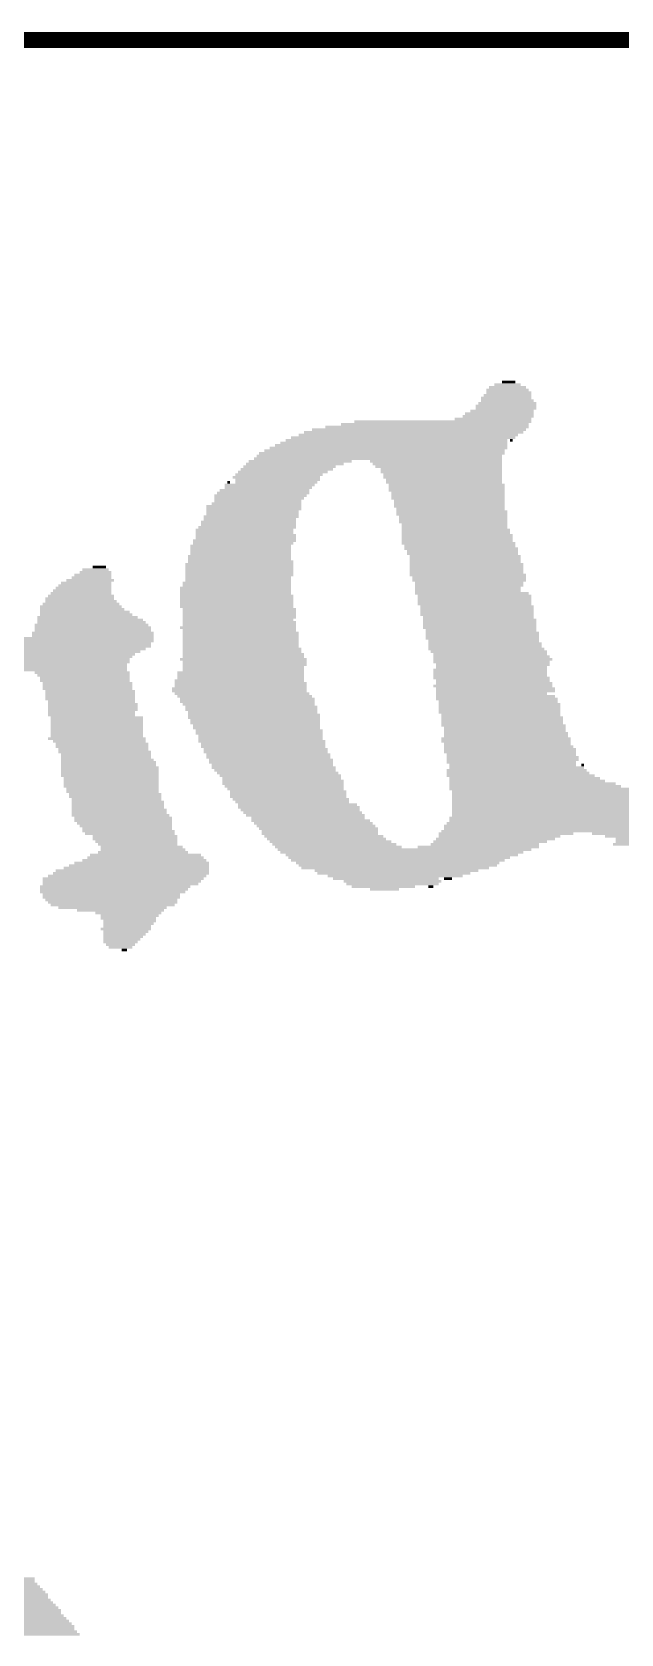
# Model space of a CAD drawing. Extents: x -28.6 to 28.6, y -39.6 to 14.1.
# Drawn here: x -13.2 to -8.48, y 1.23 to 14.06 of the extents above; entities that cross this region are included whole.
import ezdxf

# ---------------------------------------------------------------- set-up
doc = ezdxf.new("R2010")
doc.units = 0
for name, color, linetype in [('20', 53, 'CONTINUOUS'), ('201', 6, 'CONTINUOUS'), ('21', 40, 'CONTINUOUS')]:
    doc.layers.add(name, color=color, linetype=linetype)

# ---------------------------------------------------------------- blocks, each defined once
blk = doc.blocks.new('RECT')
blk.add_solid([(-0.5, -0.5), (0.5, -0.5), (-0.5, 0.5), (0.5, 0.5)])

msp = doc.modelspace()

# ---------------------------------------------------------------- linework, layer by layer
at = {"layer": '20'}
msp.add_line((-27.178, 13.97), (27.178, 13.97), dxfattribs=at)
at = {"layer": '21', "const_width": 0.127}
msp.add_lwpolyline([(27.5, 14), (-27.5, 14)], dxfattribs=at)

# ---------------------------------------------------------------- block references
at = {"layer": '201', "yscale": 0.0212, "rotation": 180}
for p, xscale in [((-9.3859, 11.1951), 0.3387), ((-9.3753, 11.174), 0.3598), ((-9.3859, 11.2163), 0.2963), ((-9.3859, 11.2375), 0.2117), ((-9.3753, 11.2586), 0.1058), ((-9.3965, 11.0681), 0.4868), ((-9.3965, 11.047), 0.4868), ((-9.3859, 11.0893), 0.4657), ((-9.3965, 11.1316), 0.4022), ((-9.3859, 11.1105), 0.4233), ((-9.3859, 11.1528), 0.381), ((-9.968, 10.92), 1.5028), ((-9.9045, 10.9411), 1.4181), ((-9.5023, 10.9623), 0.6138), ((-9.46, 10.9835), 0.5715), ((-9.4494, 11.0046), 0.5503), ((-9.4282, 11.0258), 0.508), ((-10.296, 10.7718), 1.8203), ((-10.2749, 10.793), 1.7779), ((-10.2219, 10.8141), 1.7991), ((-10.1796, 10.8353), 1.7568), ((-10.1373, 10.8565), 1.7568), ((-10.095, 10.8776), 1.7144), ((-10.0315, 10.8988), 1.6298), ((-9.3542, 10.793), 0.0212), ((-10.423, 10.6448), 1.9896), ((-10.4124, 10.666), 1.9684), ((-10.3913, 10.6872), 1.9684), ((-10.3701, 10.7083), 1.9261), ((-10.3384, 10.7295), 1.9049), ((-10.3172, 10.7507), 1.8626), ((-11.2167, 10.5178), 0.6985), ((-11.185, 10.539), 0.7196), ((-11.1532, 10.5602), 0.7408), ((-11.1321, 10.5813), 0.7408), ((-11.0897, 10.6025), 0.7831), ((-11.0474, 10.6237), 0.8255), ((-9.9574, 10.6237), 1.0583), ((-9.9468, 10.6025), 1.0371), ((-9.9362, 10.5813), 1.016), ((-9.9151, 10.5602), 0.9736), ((-9.9151, 10.539), 0.9736), ((-9.9045, 10.5178), 0.9525), ((-11.3332, 10.3908), 0.7196), ((-11.2908, 10.4332), 0.7196), ((-11.3014, 10.412), 0.6985), ((-11.6189, 10.4543), 0.0212), ((-11.2379, 10.4967), 0.6985), ((-11.2273, 10.4755), 0.6773), ((-11.2379, 10.4543), 0.6561), ((-9.9045, 10.4967), 0.9525), ((-9.8939, 10.4755), 0.9313), ((-9.8939, 10.4543), 0.9313), ((-9.8727, 10.4332), 0.9313), ((-9.8727, 10.412), 0.9313), ((-9.8727, 10.3908), 0.9313), ((-11.4178, 10.2638), 0.762), ((-11.3967, 10.285), 0.7196), ((-11.3861, 10.3062), 0.6985), ((-11.3649, 10.3485), 0.7408), ((-11.3755, 10.3273), 0.7196), ((-11.3437, 10.3697), 0.7408), ((-9.8621, 10.3697), 0.9101), ((-9.8621, 10.3485), 0.9101), ((-9.8621, 10.3273), 0.9101), ((-9.8515, 10.3062), 0.889), ((-9.8515, 10.285), 0.889), ((-9.8515, 10.2638), 0.889), ((-11.4602, 10.1368), 0.762), ((-11.439, 10.1792), 0.762), ((-11.4496, 10.158), 0.7408), ((-11.4178, 10.2427), 0.762), ((-11.4284, 10.2215), 0.7408), ((-11.4284, 10.2003), 0.7408), ((-9.841, 10.2427), 0.8678), ((-9.8304, 10.2215), 0.889), ((-9.8304, 10.2003), 0.889), ((-9.8198, 10.1792), 0.8678), ((-9.8198, 10.158), 0.8678), ((-9.8198, 10.1368), 0.8678), ((-11.4919, 10.0733), 0.7831), ((-11.4919, 10.0522), 0.7831), ((-11.4813, 10.031), 0.8043), ((-11.4813, 10.0098), 0.8043), ((-11.4707, 10.0945), 0.7831), ((-11.4602, 10.1157), 0.762), ((-9.7881, 10.031), 0.889), ((-9.7881, 10.0098), 0.889), ((-9.8092, 10.1157), 0.8466), ((-9.8092, 10.0945), 0.8466), ((-9.7986, 10.0733), 0.8678), ((-9.7986, 10.0522), 0.8678), ((-11.5237, 9.9464), 0.8043), ((-11.5237, 9.9252), 0.8043), ((-11.5237, 9.904), 0.8043), ((-11.5237, 9.8829), 0.8043), ((-11.4919, 9.9887), 0.8255), ((-11.5025, 9.9675), 0.8043), ((-9.7881, 9.9887), 0.889), ((-9.7775, 9.9675), 0.9101), ((-9.7669, 9.9464), 0.889), ((-9.7563, 9.9252), 0.9101), ((-9.7457, 9.904), 0.889), ((-9.7457, 9.8829), 0.889), ((-12.6878, 9.7559), 0.2117), ((-12.656, 9.777), 0.1058), ((-11.5342, 9.7982), 0.8678), ((-11.5342, 9.777), 0.8678), ((-11.5342, 9.7559), 0.8678), ((-11.5342, 9.8617), 0.8255), ((-11.5342, 9.8405), 0.8255), ((-11.5237, 9.8194), 0.8466), ((-9.7246, 9.8617), 0.889), ((-9.7246, 9.8405), 0.889), ((-9.7246, 9.8194), 0.889), ((-9.714, 9.7982), 0.9101), ((-9.714, 9.777), 0.9101), ((-9.714, 9.7559), 0.9101), ((-12.7724, 9.6289), 0.4233), ((-12.7619, 9.65), 0.4022), ((-12.7301, 9.6712), 0.381), ((-12.7195, 9.6924), 0.3175), ((-12.7089, 9.7135), 0.2963), ((-12.6878, 9.7347), 0.254), ((-11.5554, 9.65), 0.8678), ((-11.5554, 9.6289), 0.8678), ((-11.5342, 9.7347), 0.8678), ((-11.5342, 9.7135), 0.8678), ((-11.5448, 9.6924), 0.8466), ((-11.5448, 9.6712), 0.8466), ((-9.714, 9.7347), 0.9101), ((-9.7034, 9.7135), 0.9313), ((-9.6928, 9.6924), 0.9101), ((-9.6928, 9.6712), 0.9101), ((-9.6928, 9.65), 0.8678), ((-9.6928, 9.6289), 0.8678), ((-12.8148, 9.523), 0.5503), ((-12.8042, 9.5019), 0.5715), ((-12.8042, 9.5442), 0.5291), ((-12.8042, 9.5654), 0.4868), ((-12.7936, 9.5865), 0.4656), ((-12.783, 9.6077), 0.4445), ((-11.566, 9.6077), 0.889), ((-11.566, 9.5865), 0.889), ((-11.566, 9.5654), 0.889), ((-11.5554, 9.5442), 0.9101), ((-11.5554, 9.523), 0.9101), ((-11.5554, 9.5019), 0.9101), ((-9.7034, 9.6077), 0.8466), ((-9.7034, 9.5865), 0.8466), ((-9.6716, 9.5654), 0.9101), ((-9.6505, 9.5442), 0.9101), ((-9.6505, 9.523), 0.9101), ((-9.6505, 9.5019), 0.9101), ((-12.7513, 9.3749), 0.8043), ((-12.8042, 9.4595), 0.6561), ((-12.7936, 9.4384), 0.6773), ((-12.7724, 9.4172), 0.7196), ((-12.7618, 9.396), 0.7408), ((-12.8042, 9.4807), 0.6138), ((-11.5554, 9.4807), 0.9101), ((-11.5554, 9.4595), 0.9101), ((-11.5342, 9.4384), 0.9101), ((-11.5342, 9.4172), 0.9101), ((-11.5342, 9.396), 0.9101), ((-11.5342, 9.3749), 0.9101), ((-9.6505, 9.4807), 0.9101), ((-9.6293, 9.4595), 0.9101), ((-9.6293, 9.4384), 0.9101), ((-9.6293, 9.4172), 0.9101), ((-9.6293, 9.396), 0.9101), ((-9.6187, 9.3749), 0.889), ((-12.7089, 9.2479), 0.9736), ((-12.7195, 9.3114), 0.9101), ((-12.7089, 9.2902), 0.9313), ((-12.7089, 9.269), 0.9313), ((-12.7301, 9.3537), 0.8466), ((-12.7195, 9.3325), 0.8678), ((-11.5448, 9.2902), 0.9313), ((-11.5448, 9.3537), 0.889), ((-11.5342, 9.3325), 0.9101), ((-11.5342, 9.3114), 0.9101), ((-11.5342, 9.269), 0.9101), ((-11.5236, 9.2479), 0.9313), ((-9.6081, 9.3537), 0.9101), ((-9.6081, 9.3325), 0.9101), ((-9.6081, 9.3114), 0.9101), ((-9.6081, 9.2902), 0.9101), ((-9.5976, 9.269), 0.889), ((-9.587, 9.2479), 0.9101), ((-13.1746, 9.1209), 1.7779), ((-13.1428, 9.1632), 1.7991), ((-13.1428, 9.142), 1.7991), ((-13.1005, 9.1844), 1.7568), ((-13.0899, 9.2055), 1.7356), ((-12.7089, 9.2267), 0.9736), ((-11.5236, 9.2267), 0.9313), ((-11.5236, 9.2055), 0.9313), ((-11.5236, 9.1844), 0.9313), ((-11.5236, 9.1632), 0.9313), ((-11.5236, 9.142), 0.9313), ((-11.5131, 9.1209), 0.9525), ((-9.587, 9.2267), 0.9101), ((-9.587, 9.2055), 0.9101), ((-9.5764, 9.1844), 0.889), ((-9.5658, 9.1632), 0.9101), ((-9.5658, 9.142), 0.9101), ((-9.5552, 9.1209), 0.9313), ((-13.2063, 9.0997), 1.7568), ((-13.2275, 9.0785), 1.7144), ((-13.2381, 9.0574), 1.6933), ((-13.2487, 9.0362), 1.6721), ((-13.2487, 9.0151), 1.6721), ((-13.2592, 8.9939), 1.6509), ((-11.5025, 9.0362), 1.016), ((-11.5131, 9.0997), 0.9525), ((-11.5025, 9.0785), 0.9736), ((-11.5025, 9.0574), 0.9736), ((-11.4919, 9.0151), 0.9948), ((-11.4919, 8.9939), 0.9948), ((-9.5341, 9.0997), 0.9313), ((-9.5235, 9.0785), 0.9101), ((-9.5129, 9.0574), 0.9313), ((-9.5023, 9.0362), 0.9525), ((-9.5129, 9.0151), 0.9313), ((-9.5023, 8.9939), 0.9101), ((-13.2592, 8.9727), 1.6509), ((-13.2487, 8.9516), 1.6298), ((-12.7936, 8.9304), 0.762), ((-12.783, 8.9092), 0.7408), ((-12.7724, 8.8881), 0.7196), ((-12.7724, 8.8669), 0.7196), ((-11.5342, 8.8669), 1.0371), ((-11.5236, 8.9304), 1.016), ((-11.5236, 8.9092), 1.016), ((-11.5236, 8.8881), 1.016), ((-11.5025, 8.9727), 0.9736), ((-11.5025, 8.9516), 0.9736), ((-9.5235, 8.9516), 0.9101), ((-9.5235, 8.9304), 0.9101), ((-9.5235, 8.9092), 0.9101), ((-9.5129, 8.8881), 0.9313), ((-9.5129, 8.9727), 0.889), ((-9.5023, 8.8669), 0.9101), ((-12.7513, 8.8457), 0.7196), ((-12.7513, 8.8246), 0.7196), ((-12.7513, 8.8034), 0.7196), ((-12.7301, 8.7822), 0.7196), ((-12.7301, 8.7611), 0.7196), ((-12.7301, 8.7399), 0.7196), ((-12.7301, 8.7187), 0.7196), ((-11.5342, 8.8034), 1.0795), ((-11.5342, 8.7822), 1.0795), ((-11.5131, 8.7611), 1.0795), ((-11.5236, 8.8457), 1.0583), ((-11.5236, 8.8246), 1.0583), ((-11.4919, 8.7399), 1.0795), ((-11.4707, 8.7187), 1.0795), ((-9.5023, 8.8246), 0.9525), ((-9.4812, 8.8034), 0.9525), ((-9.4812, 8.7822), 0.9525), ((-9.5129, 8.7611), 0.889), ((-9.4812, 8.7399), 0.9525), ((-9.4706, 8.7187), 0.9736), ((-9.4917, 8.8457), 0.9313), ((-12.7195, 8.6976), 0.6985), ((-12.7089, 8.6764), 0.7196), ((-12.7089, 8.6552), 0.7196), ((-12.7089, 8.6341), 0.7196), ((-12.7195, 8.6129), 0.6985), ((-12.7195, 8.5917), 0.6985), ((-11.4707, 8.6976), 1.0795), ((-11.4602, 8.6764), 1.0583), ((-11.439, 8.6552), 1.0583), ((-11.439, 8.6341), 1.0583), ((-11.4284, 8.6129), 1.0371), ((-11.4178, 8.5917), 1.0583), ((-9.46, 8.6976), 0.9525), ((-9.4494, 8.6764), 0.9736), ((-9.4494, 8.6552), 0.9736), ((-9.4494, 8.6341), 0.9736), ((-9.4494, 8.6129), 0.9736), ((-9.4388, 8.5917), 0.9525), ((-12.6772, 8.5706), 0.7408), ((-12.6772, 8.5494), 0.7408), ((-12.6772, 8.5282), 0.7408), ((-12.6772, 8.5071), 0.7408), ((-12.6772, 8.4859), 0.7408), ((-12.6772, 8.4647), 0.7408), ((-11.4178, 8.5706), 1.0583), ((-11.4072, 8.5494), 1.0371), ((-11.4072, 8.5282), 1.0371), ((-11.3967, 8.5071), 1.016), ((-11.3967, 8.4859), 1.016), ((-11.3755, 8.4647), 1.016), ((-9.4177, 8.5071), 0.9948), ((-9.4282, 8.5706), 0.9736), ((-9.4282, 8.5494), 0.9736), ((-9.4282, 8.5282), 0.9736), ((-9.4071, 8.4859), 0.9736), ((-9.4071, 8.4647), 0.9736), ((-12.6772, 8.4012), 0.7831), ((-12.6772, 8.4436), 0.7408), ((-12.6772, 8.4224), 0.7408), ((-12.656, 8.3801), 0.7408), ((-12.6349, 8.3589), 0.7408), ((-12.6349, 8.3377), 0.7408), ((-11.3755, 8.4436), 1.016), ((-11.3649, 8.4224), 0.9948), ((-11.3649, 8.4012), 0.9948), ((-11.3543, 8.3801), 1.016), ((-11.3437, 8.3589), 0.9948), ((-11.3437, 8.3377), 0.9948), ((-9.3965, 8.4012), 1.0371), ((-9.3965, 8.3801), 1.0371), ((-9.3965, 8.4436), 0.9948), ((-9.3965, 8.4224), 0.9948), ((-9.3859, 8.3589), 1.016), ((-9.3753, 8.3377), 1.0371), ((-12.6243, 8.3166), 0.7196), ((-12.6137, 8.2954), 0.7408), ((-12.6031, 8.2743), 0.7196), ((-12.6031, 8.2531), 0.7196), ((-12.5925, 8.2319), 0.7408), ((-12.5819, 8.2108), 0.762), ((-11.3226, 8.3166), 0.9948), ((-11.3226, 8.2954), 0.9948), ((-11.3014, 8.2743), 0.9948), ((-11.3014, 8.2531), 0.9948), ((-11.2802, 8.2319), 0.9948), ((-11.2802, 8.2108), 0.9948), ((-9.3647, 8.3166), 1.0583), ((-9.3647, 8.2954), 1.0583), ((-9.3542, 8.2743), 1.0371), ((-9.3436, 8.2531), 1.0583), ((-9.3436, 8.2319), 1.0583), ((-9.3542, 8.2108), 1.0371), ((-12.5714, 8.1684), 0.7831), ((-12.5714, 8.1473), 0.7831), ((-12.5714, 8.1261), 0.7831), ((-12.5714, 8.1049), 0.7831), ((-12.5819, 8.1896), 0.762), ((-12.5608, 8.0838), 0.762), ((-11.2697, 8.1896), 0.9736), ((-11.2591, 8.1684), 0.9948), ((-11.2485, 8.1473), 0.9736), ((-11.2273, 8.1261), 0.9736), ((-11.2062, 8.1049), 0.9736), ((-11.1956, 8.0838), 0.9525), ((-9.3118, 8.1473), 1.1218), ((-9.3012, 8.1261), 1.143), ((-9.2801, 8.1049), 1.1853), ((-9.3436, 8.1896), 1.016), ((-9.3118, 8.1684), 1.0795), ((-9.2483, 8.0838), 1.2065), ((-8.7827, 8.1896), 0.0212), ((-12.5608, 8.0626), 0.762), ((-12.5608, 8.0414), 0.762), ((-12.5608, 8.0203), 0.762), ((-12.5502, 7.9991), 0.7408), ((-12.5502, 7.9779), 0.7408), ((-12.529, 7.9568), 0.7408), ((-11.185, 8.0626), 0.9736), ((-11.185, 8.0414), 0.9736), ((-11.1744, 8.0203), 0.9525), ((-11.1638, 7.9991), 0.9313), ((-11.1427, 7.9779), 0.9313), ((-11.1427, 7.9568), 0.9313), ((-9.2272, 8.0626), 1.2488), ((-9.1637, 8.0203), 1.3758), ((-9.1848, 8.0414), 1.3334), ((-9.1319, 7.9991), 1.4393), ((-9.0896, 7.9779), 1.4816), ((-9.079, 7.9568), 1.5028), ((-12.529, 7.9356), 0.7408), ((-12.5079, 7.8933), 0.7408), ((-12.5079, 7.8721), 0.7408), ((-12.5079, 7.8509), 0.7408), ((-12.4973, 7.8298), 0.762), ((-12.5184, 7.9144), 0.7196), ((-11.1427, 7.9356), 0.9313), ((-11.1215, 7.9144), 0.9313), ((-11.1109, 7.8933), 0.9101), ((-11.0686, 7.8721), 0.9525), ((-11.058, 7.8509), 0.9736), ((-11.0474, 7.8298), 0.9525), ((-9.0684, 7.9356), 1.5239), ((-9.0367, 7.8933), 1.5874), ((-9.0261, 7.8721), 1.6086), ((-9.0155, 7.8509), 1.6298), ((-9.0155, 7.8298), 1.6298), ((-9.0472, 7.9144), 1.5663), ((-12.4973, 7.8086), 0.762), ((-12.4867, 7.7874), 0.7831), ((-12.4655, 7.7663), 0.7831), ((-12.4655, 7.7451), 0.7831), ((-12.4549, 7.7239), 0.762), ((-12.4444, 7.7028), 0.7408), ((-11.0263, 7.8086), 0.9525), ((-11.0051, 7.7874), 0.9525), ((-10.9839, 7.7663), 0.9101), ((-10.9628, 7.7451), 0.9525), ((-10.9416, 7.7239), 0.9525), ((-10.9204, 7.7028), 0.9525), ((-9.0261, 7.7028), 1.7356), ((-9.0155, 7.7239), 1.7144), ((-9.0049, 7.7663), 1.6933), ((-9.0049, 7.7451), 1.6933), ((-9.0049, 7.8086), 1.6509), ((-9.0049, 7.7874), 1.6509), ((-12.4338, 7.6816), 0.7196), ((-12.4232, 7.6604), 0.7408), ((-12.4126, 7.6393), 0.7196), ((-12.3703, 7.6181), 0.6773), ((-12.3703, 7.5969), 0.6773), ((-12.3597, 7.5758), 0.6561), ((-10.8993, 7.6816), 0.9525), ((-10.8887, 7.6604), 0.9313), ((-10.8887, 7.6393), 0.9313), ((-10.8569, 7.6181), 0.9525), ((-10.8358, 7.5969), 0.9525), ((-10.804, 7.5758), 0.9736), ((-9.5235, 7.5758), 0.9101), ((-9.4812, 7.5969), 0.9525), ((-9.3965, 7.6393), 1.0795), ((-9.4494, 7.6181), 0.9736), ((-9.0472, 7.6604), 1.7356), ((-9.0261, 7.6816), 1.7356), ((-8.444, 7.6393), 0.5291), ((-8.4017, 7.6181), 0.4021), ((-8.3594, 7.5969), 0.3175), ((-8.3699, 7.5758), 0.2963), ((-12.2856, 7.4488), 0.9313), ((-12.2856, 7.4699), 0.889), ((-12.3491, 7.5546), 0.635), ((-12.3068, 7.4911), 0.7196), ((-12.3068, 7.5123), 0.6773), ((-12.3174, 7.5334), 0.6561), ((-10.7723, 7.5546), 0.9948), ((-10.7405, 7.5334), 1.016), ((-10.2114, 7.5123), 2.0319), ((-10.2325, 7.4911), 1.9473), ((-10.2325, 7.4699), 1.8626), ((-10.2537, 7.4488), 1.7779), ((-9.6187, 7.5334), 0.9736), ((-9.5658, 7.5546), 0.8678), ((-8.4017, 7.5546), 0.2752), ((-12.402, 7.3218), 1.2488), ((-12.3915, 7.343), 1.2276), ((-12.3597, 7.3641), 1.1641), ((-12.3385, 7.3853), 1.1218), ((-12.3174, 7.4065), 1.0795), ((-12.2962, 7.4276), 0.9948), ((-10.2643, 7.4276), 1.7144), ((-10.2643, 7.4065), 1.6298), ((-10.2643, 7.3853), 1.5874), ((-10.2854, 7.3641), 1.5028), ((-10.2749, 7.343), 1.3123), ((-10.296, 7.3218), 1.2276), ((-12.5396, 7.1948), 1.1853), ((-12.529, 7.216), 1.2065), ((-12.4655, 7.2795), 1.2911), ((-12.4761, 7.2583), 1.2699), ((-12.4867, 7.2371), 1.2488), ((-12.4338, 7.3006), 1.2699), ((-10.2854, 7.3006), 1.0795), ((-10.3595, 7.2795), 0.8466), ((-10.3066, 7.2583), 0.7831), ((-10.3066, 7.2371), 0.7408), ((-10.3807, 7.216), 0.508), ((-10.3701, 7.1948), 0.2328), ((-9.9997, 7.216), 0.0423), ((-9.8621, 7.2795), 0.0635), ((-12.5502, 7.1736), 1.1641), ((-12.5608, 7.1525), 1.1006), ((-12.5608, 7.1313), 1.1006), ((-12.5608, 7.1101), 1.0583), ((-12.5502, 7.089), 1.0371), ((-12.5502, 7.0678), 0.9948), ((-12.5502, 7.0466), 0.8678), ((-12.4867, 7.0255), 0.6985), ((-12.4232, 7.0043), 0.5291), ((-12.4232, 6.962), 0.4445), ((-12.4126, 6.9831), 0.4656), ((-12.4126, 6.9408), 0.4233), ((-12.4444, 6.8773), 0.4021), ((-12.4338, 6.8985), 0.381), ((-12.4444, 6.8561), 0.3598), ((-12.4232, 6.9196), 0.4021), ((-12.4549, 6.835), 0.3387), ((-12.4655, 6.8138), 0.3175), ((-12.4761, 6.7926), 0.2963), ((-12.4867, 6.7715), 0.2752), ((-12.4867, 6.7503), 0.2328), ((-12.4867, 6.7291), 0.1905), ((-12.4549, 6.708), 0.0423), ((-16.4976, 1.6705), 6.6461), ((-16.6246, 1.5435), 7.1117), ((-16.6034, 1.5647), 7.0271), ((-16.5823, 1.5858), 6.9424), ((-16.5611, 1.607), 6.8577), ((-16.54, 1.6282), 6.7731), ((-16.5188, 1.6493), 6.6884), ((-16.7516, 1.4165), 7.5774), ((-16.7304, 1.4377), 7.4927), ((-16.7093, 1.4589), 7.408), ((-16.6881, 1.48), 7.3234), ((-16.6669, 1.5012), 7.2387), ((-16.6564, 1.5224), 7.1752), ((-16.8786, 1.2895), 8.043), ((-16.8574, 1.3107), 7.9583), ((-16.8363, 1.3319), 7.8737), ((-16.8151, 1.353), 7.789), ((-16.7939, 1.3742), 7.7044), ((-16.7834, 1.3954), 7.6409), ((-16.9421, 1.226), 8.2547), ((-16.9209, 1.2472), 8.17), ((-16.8998, 1.2684), 8.0853)]:
    msp.add_blockref('RECT', p, dxfattribs=dict(at, xscale=xscale))

doc.saveas('drawing.dxf')
